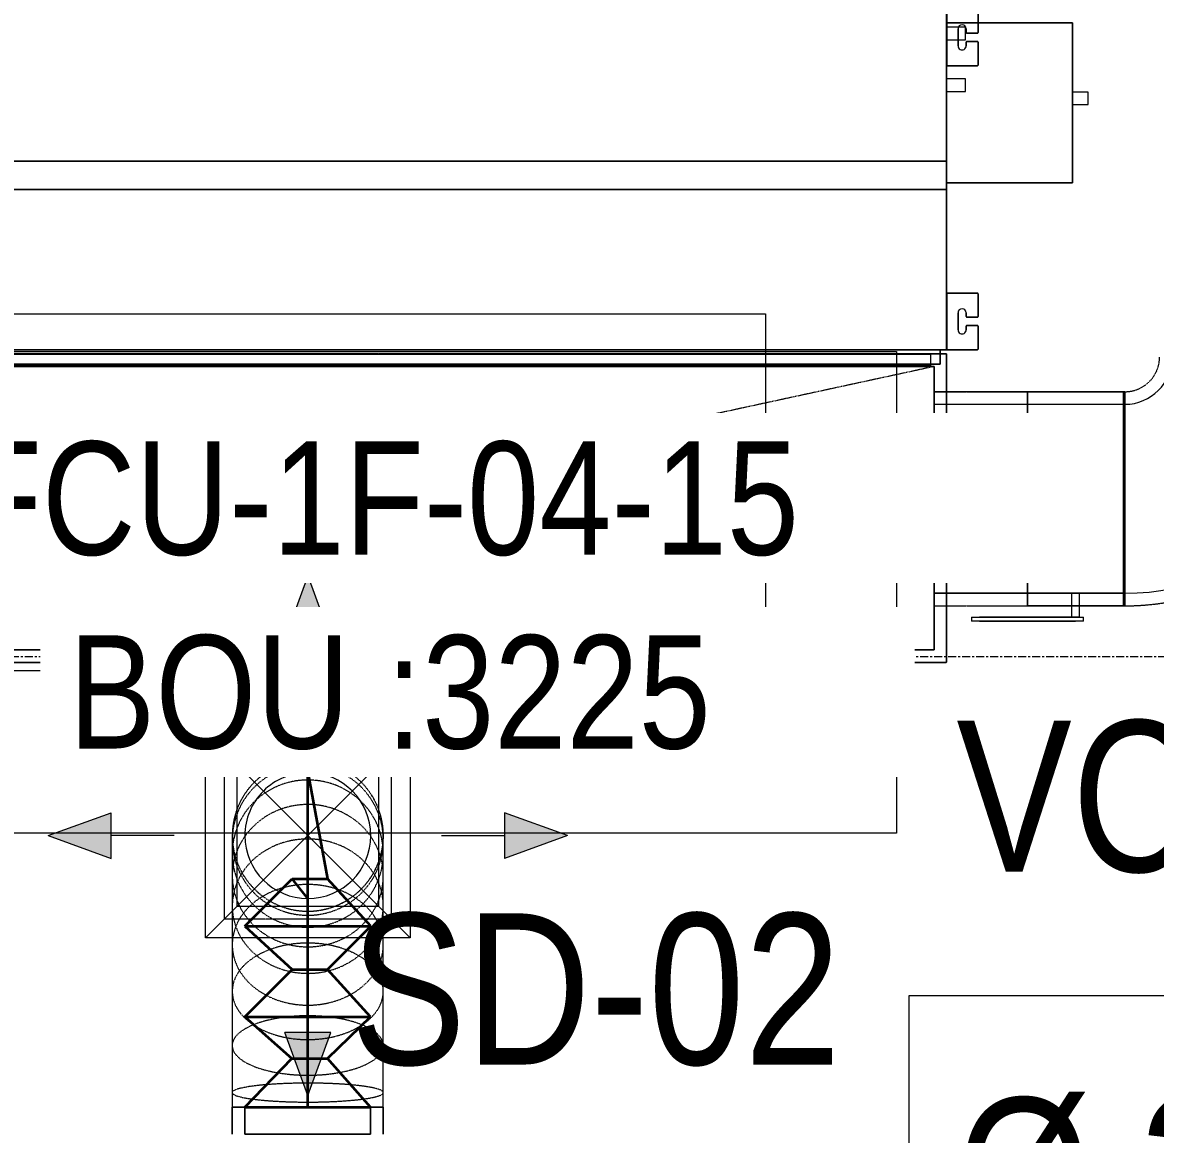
# Model space of a CAD drawing. Header units: inches. Extents: x -83664 to 20107, y -47222 to 19398.
# Drawn here: x 1844 to 3643, y -28523 to -26757 of the extents above; entities that cross this region are included whole.
import ezdxf

# ---------------------------------------------------------------- set-up
doc = ezdxf.new("R2010")
doc.units = ezdxf.units.IN
doc.header["$MEASUREMENT"] = 0
for name, pattern in [('Center', [29.999999, 12, -6, 6, -6]), ('Grid Line', [22.225, 12.7, -3.175, 3.175, -3.175]), ('Hidden 0_50', [1.0584, 0.5292, -0.5292]), ('Hidden 1_5', [2.2, 1.5, -0.7])]:
    doc.linetypes.add(name, pattern=pattern)
for name, color, linetype, lineweight in [('A-DETL-GENF', 7, 'Continuous', 9), ('G-ANNO-TEXT', 7, 'Continuous', 9), ('M-EQPM', 7, 'Continuous', 18), ('M-EQPM-IDEN', 7, 'Continuous', 9), ('M-HVAC-CDFF', 7, 'Continuous', 9), ('M-HVAC-DUCT-ANNO', 7, 'Continuous', 9), ('M-HVAC-DUCT-CNTR', 7, 'Center', 9), ('S-GRID', 7, 'Continuous', 9)]:
    doc.layers.add(name, color=color, linetype=linetype, lineweight=lineweight)
doc.layers.add('M-HVAC-DUCT', color=7, linetype='Continuous', lineweight=9, true_color=0xffe97f)
doc.layers.add('M-HVAC-DUCT-PATT', color=7, linetype='Continuous', lineweight=35, true_color=0x007f00)
doc.styles.add('Arial Narrow_1', font='ARIALN.TTF', dxfattribs={"height": 1.406642})
doc.styles.add('Arial Narrow_21', font='ARIALN.TTF', dxfattribs={"height": 240})
pattern_1 = [(225, (153718.2, 71365.9), (1060.66, -1060.66), []), (315, (153718.2, 71365.9), (1060.66, 1060.66), [])]
pattern_2 = [(135, (430.4, 293.5), (35.3553, 35.3553), []), (45, (430.4, 293.5), (35.3553, -35.3553), [])]

# ---------------------------------------------------------------- blocks, each defined once
blk = doc.blocks.new('GCE-AT-Supply Air Rectangular Diffuser - 225x225-V55-FIRST FLOOR AC CONDITIONING LAYOUT - PART A')
at = {"layer": 'A-DETL-GENF', "true_color": 0xff7f00}
for points in [[(36.4, 312.5), (0, 412.5), (-36.4, 312.5)], [(-312.5, 36.4), (-412.5, 0), (-312.5, -36.4)], [(412.5, 0), (312.5, 36.4), (312.5, -36.4), (338.5, -26.9)], [(36.4, -312.5), (-36.4, -312.5), (0, -412.5)]]:
    blk.add_hatch(color=30, dxfattribs=at).paths.add_polyline_path(points)
at = {"layer": 'A-DETL-GENF', "color": 30, "true_color": 0xff7f00}
for p, q in [((0, 412.5), (-36.4, 312.5)), ((0, 412.5), (36.4, 312.5)), ((-36.4, 312.5), (36.4, 312.5)), ((0, 212.5), (0, 312.5)), ((-162.5, -162.5), (162.5, 162.5)), ((-162.5, 162.5), (162.5, -162.5)), ((-162.5, -162.5), (-162.5, 162.5)), ((-162.5, 162.5), (162.5, 162.5)), ((162.5, 162.5), (162.5, -162.5)), ((-412.5, 0), (-312.5, 36.4)), ((-312.5, -36.4), (-312.5, 36.4)), ((312.5, 36.4), (312.5, -36.4)), ((412.5, 0), (312.5, 36.4)), ((212.5, 0), (312.5, 0)), ((-412.5, 0), (-312.5, -36.4)), ((-212.5, 0), (-312.5, 0)), ((412.5, 0), (312.5, -36.4)), ((162.5, -162.5), (-162.5, -162.5)), ((0, -212.5), (0, -312.5)), ((36.4, -312.5), (-36.4, -312.5)), ((0, -412.5), (-36.4, -312.5)), ((0, -412.5), (36.4, -312.5))]:
    blk.add_line(p, q, dxfattribs=at)
blk = doc.blocks.new('M_Rec to Rnd Transition - Angle - 60 Degree-7670840-FIRST FLOOR AC CONDITIONING LAYOUT - PART A')
at = {"layer": 'M-HVAC-DUCT', "color": 30, "true_color": 0xff7f00}
for p, q in [((0, 100), (43.3, 100)), ((43.3, 100), (0, 100)), ((0, 100), (0, -100)), ((0, -100), (0, 100)), ((43.3, 0), (43.3, 100)), ((43.3, 0), (43.3, 100)), ((43.3, -100), (43.3, 0)), ((43.3, -100), (43.3, 0)), ((0, -100), (43.3, -100)), ((43.3, -100), (0, -100))]:
    blk.add_line(p, q, dxfattribs=at)
blk = doc.blocks.new('M_Rectangular to Round Transition - Angle - 45 Degree-7598641-FIRST FLOOR AC CONDITIONING LAYOUT - PART A')
at = {"layer": 'M-HVAC-DUCT', "color": 30, "true_color": 0xff7f00}
for p, q in [((98623.4, 55249.6), (98623.4, 55474.6)), ((98623.4, 55474.6), (98848.4, 55474.6)), ((98848.4, 55474.6), (98848.4, 55249.6)), ((98848.4, 55249.6), (98623.4, 55249.6))]:
    blk.add_line(p, q, dxfattribs=at)
for start, end in [(90, 180), (0, 90), (180, 270), (270, 0)]:
    blk.add_arc((98735.9, 55362.1), 100, start, end, dxfattribs=at)
blk = doc.blocks.new('REMC_M_EQP_FCU_Type 2 - FCU-1F-10-8295822-FIRST FLOOR AC CONDITIONING LAYOUT - PART A')
at = {"layer": 'M-EQPM', "lineweight": 9, "true_color": 0x787878}
h = blk.add_hatch(dxfattribs=at)
h.set_pattern_fill('FP_46', color=8, style=0, pattern_type=2)
h.set_pattern_definition(pattern_1)
h.paths.add_polyline_path([(-1024.9, 295.7), (-1024.9, 293.5), (1025.1, 293.5), (1025.1, 295.7)])
at = {"layer": 'M-EQPM', "lineweight": 9, "true_color": 0xffffff}
h = blk.add_hatch(dxfattribs=at)
h.set_pattern_fill('FP_47', style=0, pattern_type=2)
h.set_pattern_definition(pattern_2)
h.paths.add_polyline_path([(-1024.9, 295.7), (-1024.9, 293.5), (1025.1, 293.5), (1025.1, 295.7)])
at = {"layer": 'M-EQPM'}
for p, q in [((1040, 293.5), (-1040, 293.5)), ((-1040, 293.5), (-1040, 270.5)), ((-1040, 270.5), (-1040, 293.5)), ((-1040, 293.5), (1040, 293.5)), ((1025.1, 295.7), (-1024.9, 295.7)), ((-1024.9, 295.7), (1025.1, 295.7)), ((-1024.9, 295.7), (-1024.9, 293.5)), ((-1024.9, 295.7), (-1024.9, 293.5)), ((1025.1, 293.5), (-1024.9, 293.5)), ((-1024.9, 293.5), (1025.1, 293.5)), ((1025.1, 293.5), (-1024.9, 293.5)), ((-1024.9, 293.5), (1025.1, 293.5)), ((-1024.9, 293.5), (-1024.9, 277.8)), ((-1024.9, 293.5), (-1024.9, 277.8)), ((-1099.1, 270.5), (-1050.1, 270.5)), ((-1050.1, 270.5), (-1099.1, 270.5)), ((-1050.1, 270.5), (-1050.1, 180.5)), ((-1050.1, 180.5), (-1050.1, 270.5)), ((1050, 270.5), (-1050, 270.5)), ((-1050, 270.5), (-1050, 16)), ((-1050, 16), (-1050, 270.5)), ((-1050, 270.5), (1050, 270.5)), ((-1040, 270.5), (1040, 270.5)), ((1040, 270.5), (-1040, 270.5)), ((1025.1, 277.8), (-1024.9, 277.8)), ((-1024.9, 277.8), (1025.1, 277.8)), ((-1100.1, 233), (-1100.1, 269.5)), ((-1100.1, 269.5), (-1100.1, 233)), ((-1081.1, 239), (-1081.1, 233)), ((-1081.1, 233), (-1081.1, 239)), ((-1068.1, 212), (-1068.1, 239)), ((-1068.1, 239), (-1068.1, 212)), ((-1100.1, 181.5), (-1100.1, 218)), ((-1100.1, 218), (-1100.1, 181.5)), ((-1082.1, 232), (-1099.1, 232)), ((-1099.1, 232), (-1082.1, 232)), ((-1099.1, 219), (-1082.1, 219)), ((-1082.1, 219), (-1099.1, 219)), ((-1081.1, 218), (-1081.1, 212)), ((-1081.1, 212), (-1081.1, 218)), ((-1050.1, 180.5), (-1099.1, 180.5)), ((-1099.1, 180.5), (-1050.1, 180.5)), ((-1050, 5.3), (-1250, 5.3)), ((-1250, 5.3), (-1250, -248.7)), ((-1250, -248.7), (-1250, 5.3)), ((-1250, 5.3), (-1050, 5.3)), ((-1050, 16), (1050, 16)), ((1050, 16), (-1050, 16)), ((-1050, 16), (-1050, -270.5)), ((1050, 16), (-1050, 16)), ((-1050, 16), (1050, 16)), ((-1050, -270.5), (-1050, 16)), ((-1050, -28.7), (-1050, 5.3)), ((-1050, 5.3), (-1050, -28.7)), ((1050, -28.7), (-1050, -28.7)), ((-1050, -28.7), (1050, -28.7)), ((-1250, -118.7), (-1275, -118.7)), ((-1275, -118.7), (-1275, -138.7)), ((-1275, -118.7), (-1275, -138.7)), ((-1250, -138.7), (-1250, -118.7)), ((-1250, -138.7), (-1250, -118.7)), ((-1275, -138.7), (-1250, -138.7)), ((-1050, -139.4), (-1080, -139.4)), ((-1080, -139.4), (-1080, -159.4)), ((-1080, -139.4), (-1080, -159.4)), ((-1050, -159.4), (-1050, -139.4)), ((-1050, -159.4), (-1050, -139.4)), ((-1080, -159.4), (-1050, -159.4)), ((-1100.1, -218), (-1100.1, -181.5)), ((-1100.1, -181.5), (-1100.1, -218)), ((-1099.1, -180.5), (-1050.1, -180.5)), ((-1050.1, -180.5), (-1099.1, -180.5)), ((-1050.1, -180.5), (-1050.1, -270.5)), ((-1050.1, -270.5), (-1050.1, -180.5)), ((-1081.1, -212), (-1081.1, -218)), ((-1081.1, -218), (-1081.1, -212)), ((-1068.1, -239), (-1068.1, -212)), ((-1068.1, -212), (-1068.1, -239)), ((-1100.1, -269.5), (-1100.1, -233)), ((-1100.1, -233), (-1100.1, -269.5)), ((-1082.1, -219), (-1099.1, -219)), ((-1099.1, -219), (-1082.1, -219)), ((-1099.1, -232), (-1082.1, -232)), ((-1082.1, -232), (-1099.1, -232)), ((-1081.1, -233), (-1081.1, -239)), ((-1081.1, -239), (-1081.1, -233)), ((-1050, -221.7), (-1080, -221.7)), ((-1080, -221.7), (-1080, -241.7)), ((-1080, -221.7), (-1080, -241.7)), ((-1050, -241.7), (-1050, -221.7)), ((-1050, -241.7), (-1050, -221.7)), ((-1250, -248.7), (-1050, -248.7)), ((-1050, -248.7), (-1250, -248.7)), ((-1080, -241.7), (-1050, -241.7)), ((-1050, -248.7), (-1050, -270.5)), ((-1050, -270.5), (-1050, -248.7))]:
    blk.add_line(p, q, dxfattribs=at)
for centre, radius, start, end in [((-1099.1, 269.5), 1, 90, 180), ((-1099.1, 269.5), 1, 90, 180), ((-1074.6, 239), 6.5, 360, 180), ((-1074.6, 239), 6.5, 360, 180), ((-1099.1, 233), 1, 180, 270), ((-1099.1, 233), 1, 180, 270), ((-1099.1, 218), 1, 90, 180), ((-1099.1, 218), 1, 90, 180), ((-1082.1, 233), 1, 270, 0), ((-1082.1, 233), 1, 270, 0), ((-1082.1, 218), 1, 0, 90), ((-1082.1, 218), 1, 0, 90), ((-1074.6, 212), 6.5, 180, 360), ((-1074.6, 212), 6.5, 180, 360), ((-1099.1, 181.5), 1, 180, 270), ((-1099.1, 181.5), 1, 180, 270), ((-1099.1, -181.5), 1, 90, 180), ((-1099.1, -181.5), 1, 90, 180), ((-1074.6, -212), 6.5, 360, 180), ((-1074.6, -212), 6.5, 360, 180), ((-1099.1, -218), 1, 180, 270), ((-1099.1, -218), 1, 180, 270), ((-1099.1, -233), 1, 90, 180), ((-1099.1, -233), 1, 90, 180), ((-1082.1, -218), 1, 270, 0), ((-1082.1, -218), 1, 270, 0), ((-1082.1, -233), 1, 0, 90), ((-1082.1, -233), 1, 0, 90), ((-1074.6, -239), 6.5, 180, 360), ((-1074.6, -239), 6.5, 180, 360)]:
    blk.add_arc(centre, radius, start, end, dxfattribs=at)
blk = doc.blocks.new('M_Rectangular Elbow - Radius - 0_75 W-7399431-FIRST FLOOR AC CONDITIONING LAYOUT - PART A')
at = {"layer": 'M-HVAC-DUCT', "color": 6, "true_color": 0xff00ff}
for p, q in [((-150, 225), (150, 225)), ((150, 225), (-150, 225)), ((-225, 150), (-225, -150)), ((-225, -150), (-225, 150))]:
    blk.add_line(p, q, dxfattribs=at)
for radius in [75, 75, 375, 375]:
    blk.add_arc((-225, 225), radius, 270, 0, dxfattribs=at)
blk = doc.blocks.new('M_Rectangular Endcap - Standard-8296031-FIRST FLOOR AC CONDITIONING LAYOUT - PART A')
at = {"layer": 'M-HVAC-DUCT', "color": 6, "true_color": 0xff00ff}
for p, q in [((154748.2, 71068.7), (152668.2, 71068.7)), ((152668.2, 71068.7), (154748.2, 71068.7)), ((154748.2, 70618.7), (154748.2, 71068.7)), ((154748.2, 71068.7), (154748.2, 70618.7)), ((152668.2, 70618.7), (154748.2, 70618.7)), ((154748.2, 70618.7), (152668.2, 70618.7))]:
    blk.add_line(p, q, dxfattribs=at)
blk = doc.blocks.new('TEMW-ME-DMP-Volume Control Damper - Standard-7399616-FIRST FLOOR AC CONDITIONING LAYOUT - PART A')
at = {"layer": 'M-HVAC-DUCT', "color": 6, "true_color": 0xff00ff}
for p, q in [((-165.1, 188.1), (-165.1, 194.4)), ((-152.4, 194.4), (-165.1, 194.4)), ((-165.1, 188.1), (-152.4, 188.1)), ((0, 194.4), (-152.4, 194.4)), ((-152.4, 194.4), (0, 194.4)), ((0, 188.1), (-152.4, 188.1)), ((-152.4, 188.1), (0, 188.1)), ((-6.4, 150), (-6.4, 188.1)), ((6.3, 188.1), (-6.4, 188.1)), ((6.3, 188.1), (-6.4, 188.1)), ((12.7, 194.4), (0, 194.4)), ((0, 188.1), (12.7, 188.1)), ((6.3, 188.1), (6.3, 150)), ((12.7, 194.4), (12.7, 188.1)), ((-76.2, 150), (-76.2, -150)), ((-76.2, -150), (-76.2, 150)), ((76.2, 150), (-76.2, 150)), ((-76.2, 150), (76.2, 150)), ((-76.2, 150), (76.2, 150)), ((-6.4, 150), (6.3, 150)), ((-6.4, 150), (6.3, 150)), ((76.2, 150), (76.2, -150)), ((76.2, -150), (76.2, 150)), ((-76.2, -150), (76.2, -150)), ((-76.2, -150), (76.2, -150)), ((-76.2, -150), (76.2, -150))]:
    blk.add_line(p, q, dxfattribs=at)
blk = doc.blocks.new('TEMW-SMBZ-HO-BM-HVAC-00002_rvt-1-FIRST FLOOR AC CONDITIONING LAYOUT - PART A')
at = {"layer": 'M-HVAC-DUCT', "color": 6, "linetype": 'Hidden 0_50', "true_color": 0xff00ff}
for p, q in [((152648.2, 71088.7), (154768.2, 71088.7)), ((154768.2, 71088.7), (152648.2, 71088.7)), ((152648.2, 71088.7), (154768.2, 71088.7)), ((154768.2, 71088.7), (152648.2, 71088.7)), ((154768.2, 71088.7), (152648.2, 71088.7)), ((152648.2, 71088.7), (154768.2, 71088.7)), ((154768.2, 71088.7), (154768.2, 70598.7)), ((154768.2, 70598.7), (154768.2, 71088.7)), ((154768.2, 71088.7), (154768.2, 70598.7)), ((154768.2, 70598.7), (154768.2, 71088.7)), ((154768.2, 70598.7), (154768.2, 71088.7)), ((154768.2, 71088.7), (154768.2, 70598.7)), ((154748.2, 71028.7), (154748.2, 70688.7)), ((154748.2, 70688.7), (154748.2, 71028.7)), ((154896.6, 71028.7), (154748.2, 71028.7)), ((154748.2, 71028.7), (154896.6, 71028.7)), ((154896.6, 71028.7), (154896.6, 70688.7)), ((154896.6, 70688.7), (154896.6, 71028.7)), ((155049, 71028.7), (154896.6, 71028.7)), ((154896.6, 71028.7), (154896.6, 70688.7)), ((154896.6, 70688.7), (154896.6, 71028.7)), ((154896.6, 71028.7), (155049, 71028.7)), ((155049, 71028.7), (155049, 70688.7)), ((155049, 70688.7), (155049, 71028.7)), ((155051.5, 71028.7), (155049, 71028.7)), ((155049, 71028.7), (155051.5, 71028.7)), ((155049, 70688.7), (155049, 71028.7)), ((155049, 71028.7), (155049, 70688.7)), ((155051.5, 71028.7), (155051.5, 70688.7)), ((155051.5, 70688.7), (155051.5, 71028.7)), ((155051.5, 71028.7), (155051.5, 70688.7)), ((155051.5, 70688.7), (155051.5, 71028.7)), ((154748.2, 70688.7), (154896.6, 70688.7)), ((154748.2, 70688.7), (154896.6, 70688.7)), ((154896.6, 70688.7), (155049, 70688.7)), ((155049, 70688.7), (154896.6, 70688.7)), ((155049, 70688.7), (155051.5, 70688.7)), ((155049, 70688.7), (155051.5, 70688.7)), ((154768.2, 70598.7), (152648.2, 70598.7)), ((152648.2, 70598.7), (154768.2, 70598.7)), ((154768.2, 70598.7), (152648.2, 70598.7)), ((152648.2, 70598.7), (154768.2, 70598.7)), ((152648.2, 70598.7), (154768.2, 70598.7)), ((154768.2, 70598.7), (152648.2, 70598.7))]:
    blk.add_line(p, q, dxfattribs=at)
at = {"layer": 'M-HVAC-DUCT', "color": 6, "true_color": 0xff00ff}
for p, q in [((154748.2, 70708.7), (154748.2, 71008.7)), ((154748.2, 71008.7), (154748.2, 70708.7)), ((154748.2, 71008.7), (154896.6, 71008.7)), ((154748.2, 71008.7), (154896.6, 71008.7)), ((154896.6, 70708.7), (154896.6, 71008.7)), ((154896.6, 71008.7), (154896.6, 70708.7)), ((155049, 70708.7), (155049, 71008.7)), ((155049, 71008.7), (155049, 70708.7)), ((155049, 71008.7), (155051.5, 71008.7)), ((155049, 71008.7), (155051.5, 71008.7)), ((155051.5, 70708.7), (155051.5, 71008.7)), ((155051.5, 71008.7), (155051.5, 70708.7)), ((154896.6, 70708.7), (154748.2, 70708.7)), ((154748.2, 70708.7), (154896.6, 70708.7)), ((155051.5, 70708.7), (155049, 70708.7)), ((155049, 70708.7), (155051.5, 70708.7))]:
    blk.add_line(p, q, dxfattribs=at)
at = {"layer": 'M-HVAC-DUCT', "color": 30, "linetype": 'Hidden 0_50', "true_color": 0xff7f00}
for p, q in [((153620.9, 70191.3), (153620.9, 70456.3)), ((153620.9, 70456.3), (153885.9, 70456.3)), ((153885.9, 70456.3), (153885.9, 70191.3)), ((153633.4, 70323.9), (153633.3, 70316.7)), ((153633.3, 70316.6), (153633.3, 70295.3)), ((153873.3, 70316.5), (153873.4, 70323.7)), ((153873.3, 70295.2), (153873.3, 70316.5)), ((153633.3, 70295.3), (153633.3, 70260.2)), ((153873.3, 70260.1), (153873.3, 70295.2)), ((153633.3, 70260.2), (153633.3, 70211.8)), ((153873.3, 70211.7), (153873.3, 70260.1)), ((153633.3, 70211.8), (153633.3, 70150.5)), ((153873.3, 70150.4), (153873.3, 70211.7)), ((153885.9, 70191.3), (153620.9, 70191.3)), ((153633.3, 70150.4), (153633.3, 70076.6)), ((153873.3, 70076.5), (153873.3, 70150.4)), ((153633.3, 70076.6), (153633.2, 69990.5)), ((153873.2, 69990.5), (153873.3, 70076.5)), ((153633.2, 69990.5), (153633.2, 69915.7)), ((153873.2, 69915.7), (153873.2, 69990.5)), ((153633.2, 69915.7), (153633.2, 69892.8)), ((153873.2, 69892.8), (153873.2, 69915.7)), ((153633.2, 69892.8), (153873.2, 69892.8)), ((153633.2, 69892.8), (153873.2, 69892.8)), ((153633.2, 69849.5), (153633.2, 69892.8)), ((153633.2, 69892.8), (153633.2, 69849.5)), ((153753.2, 69892.8), (153633.2, 69892.8)), ((153753.2, 69892.8), (153633.2, 69892.8)), ((153873.2, 69892.8), (153753.2, 69892.8)), ((153873.2, 69892.8), (153753.2, 69892.8)), ((153873.2, 69849.5), (153873.2, 69892.8)), ((153873.2, 69892.8), (153873.2, 69849.5))]:
    blk.add_line(p, q, dxfattribs=at)
at = {"layer": 'M-HVAC-DUCT', "color": 6, "linetype": 'Hidden 0_50', "true_color": 0xff00ff}
for radius in [55, 395, 395, 55]:
    blk.add_arc((155051.5, 71083.7), radius, 270, 0, dxfattribs=at)
at = {"layer": 'M-HVAC-DUCT', "color": 30, "linetype": 'Hidden 0_50', "true_color": 0xff7f00}
for start, end in [(359.9896, 179.9896), (90, 180), (0, 90), (179.9896, 359.9896), (180, 270), (270, 0)]:
    blk.add_arc((153753.4, 70323.8), 120, start, end, dxfattribs=at)
for points in [[(153873.3, 70316.6), (153873.3, 70327), (153870.6, 70347.8), (153858.5, 70376.9), (153839.2, 70401.8), (153814.1, 70421), (153784.8, 70433.1), (153753.4, 70437.2), (153722, 70433.1), (153692.7, 70421), (153667.5, 70401.9), (153648.2, 70376.9), (153636.1, 70347.8), (153633.3, 70327), (153633.3, 70316.6)], [(153873.4, 70323.8), (153873.4, 70334.2), (153870.6, 70355.2), (153858.5, 70384.4), (153839.2, 70409.6), (153814.1, 70428.9), (153784.8, 70441), (153753.4, 70445.2), (153722, 70441), (153692.7, 70428.9), (153667.5, 70409.6), (153648.2, 70384.5), (153636.1, 70355.2), (153633.4, 70334.3), (153633.4, 70323.8)], [(153873.3, 70295.2), (153873.3, 70305.4), (153870.6, 70325.8), (153858.5, 70354.3), (153839.2, 70378.8), (153814, 70397.6), (153784.8, 70409.4), (153753.4, 70413.5), (153721.9, 70409.4), (153692.7, 70397.6), (153667.5, 70378.9), (153648.2, 70354.4), (153636.1, 70325.9), (153633.3, 70305.5), (153633.3, 70295.3)], [(153873.3, 70260.1), (153873.3, 70270), (153870.6, 70289.7), (153858.4, 70317.3), (153839.2, 70341), (153814, 70359.1), (153784.7, 70370.6), (153753.3, 70374.5), (153721.9, 70370.6), (153692.6, 70359.2), (153667.5, 70341), (153648.2, 70317.3), (153636.1, 70289.8), (153633.3, 70270.1), (153633.3, 70260.2)], [(153633.4, 70323.8), (153633.3, 70313.3), (153636.1, 70292.4), (153648.2, 70263.1), (153667.5, 70238), (153692.6, 70218.7), (153721.9, 70206.5), (153753.3, 70202.4), (153784.7, 70206.5), (153814, 70218.6), (153839.2, 70237.9), (153858.5, 70263.1), (153870.6, 70292.3), (153873.3, 70313.3), (153873.4, 70323.8)], [(153873.3, 70211.7), (153873.3, 70221.1), (153870.5, 70239.7), (153858.4, 70265.7), (153839.1, 70288), (153814, 70305.2), (153784.7, 70316), (153753.3, 70319.6), (153721.9, 70316), (153692.6, 70305.2), (153667.5, 70288.1), (153648.2, 70265.7), (153636.1, 70239.7), (153633.3, 70221.1), (153633.3, 70211.8)], [(153633.3, 70316.6), (153633.3, 70306.2), (153636.1, 70285.4), (153648.2, 70256.3), (153667.5, 70231.3), (153692.6, 70212.1), (153721.9, 70200.1), (153753.3, 70196), (153784.7, 70200.1), (153814, 70212.1), (153839.2, 70231.3), (153858.5, 70256.2), (153870.6, 70285.3), (153873.3, 70306.1), (153873.3, 70316.6)], [(153633.3, 70295.3), (153633.3, 70285.1), (153636.1, 70264.7), (153648.2, 70236.1), (153667.5, 70211.6), (153692.6, 70192.9), (153721.9, 70181), (153753.3, 70177), (153784.7, 70181), (153814, 70192.8), (153839.1, 70211.6), (153858.4, 70236.1), (153870.6, 70264.6), (153873.3, 70285), (153873.3, 70295.2)], [(153633.3, 70260.2), (153633.3, 70250.3), (153636.1, 70230.6), (153648.2, 70203), (153667.5, 70179.4), (153692.6, 70161.2), (153721.9, 70149.8), (153753.3, 70145.9), (153784.7, 70149.8), (153814, 70161.2), (153839.1, 70179.3), (153858.4, 70203), (153870.6, 70230.6), (153873.3, 70250.3), (153873.3, 70260.1)], [(153873.3, 70150.4), (153873.3, 70158.8), (153870.5, 70175.5), (153858.4, 70198.9), (153839.1, 70218.9), (153814, 70234.3), (153784.7, 70244), (153753.3, 70247.3), (153721.9, 70244), (153692.6, 70234.4), (153667.5, 70219), (153648.2, 70198.9), (153636, 70175.5), (153633.3, 70158.8), (153633.3, 70150.4)], [(153633.3, 70211.8), (153633.3, 70202.5), (153636, 70183.9), (153648.2, 70157.8), (153667.5, 70135.5), (153692.6, 70118.3), (153721.9, 70107.6), (153753.3, 70103.9), (153784.7, 70107.5), (153814, 70118.3), (153839.1, 70135.5), (153858.4, 70157.8), (153870.5, 70183.8), (153873.3, 70202.4), (153873.3, 70211.7)], [(153873.3, 70076.5), (153873.3, 70083.2), (153870.5, 70096.6), (153858.4, 70115.3), (153839.1, 70131.3), (153813.9, 70143.6), (153784.7, 70151.4), (153753.3, 70154), (153721.8, 70151.4), (153692.6, 70143.6), (153667.4, 70131.3), (153648.1, 70115.3), (153636, 70096.6), (153633.3, 70083.3), (153633.3, 70076.6)], [(153633.3, 70150.4), (153633.3, 70142.1), (153636, 70125.4), (153648.1, 70102), (153667.4, 70081.9), (153692.6, 70066.5), (153721.8, 70056.8), (153753.3, 70053.5), (153784.7, 70056.8), (153814, 70066.5), (153839.1, 70081.9), (153858.4, 70101.9), (153870.5, 70125.3), (153873.3, 70142), (153873.3, 70150.4)], [(153633.3, 70076.6), (153633.3, 70069.8), (153636, 70056.5), (153648.1, 70037.8), (153667.4, 70021.8), (153692.6, 70009.5), (153721.8, 70001.7), (153753.2, 69999.1), (153784.7, 70001.7), (153813.9, 70009.4), (153839.1, 70021.7), (153858.4, 70037.8), (153870.5, 70056.5), (153873.3, 70069.8), (153873.3, 70076.5)], [(153873.2, 69990.5), (153873.2, 69994.7), (153870.5, 70002.8), (153858.4, 70014.4), (153839.1, 70024.2), (153813.9, 70031.8), (153784.7, 70036.6), (153753.2, 70038.2), (153721.8, 70036.6), (153692.6, 70031.8), (153667.4, 70024.3), (153648.1, 70014.4), (153636, 70002.9), (153633.2, 69994.7), (153633.2, 69990.5)], [(153633.2, 69990.5), (153633.2, 69986.4), (153636, 69978.2), (153648.1, 69966.7), (153667.4, 69956.8), (153692.5, 69949.2), (153721.8, 69944.5), (153753.2, 69942.8), (153784.7, 69944.4), (153813.9, 69949.2), (153839.1, 69956.8), (153858.4, 69966.7), (153870.5, 69978.2), (153873.2, 69986.4), (153873.2, 69990.5)], [(153873.2, 69915.7), (153873.2, 69917.1), (153870.5, 69919.7), (153858.4, 69923.3), (153839.1, 69926.5), (153813.9, 69928.9), (153784.7, 69930.4), (153753.2, 69931), (153721.8, 69930.4), (153692.5, 69928.9), (153667.4, 69926.5), (153648.1, 69923.3), (153636, 69919.7), (153633.2, 69917.1), (153633.2, 69915.7)], [(153633.2, 69915.7), (153633.2, 69914.4), (153636, 69911.8), (153648.1, 69908.1), (153667.4, 69905), (153692.5, 69902.6), (153721.8, 69901), (153753.2, 69900.5), (153784.7, 69901), (153813.9, 69902.6), (153839.1, 69905), (153858.4, 69908.1), (153870.5, 69911.8), (153873.2, 69914.4), (153873.2, 69915.7)]]:
    blk.add_open_spline(points, degree=3, dxfattribs=at)
at = {"layer": 'M-HVAC-DUCT-ANNO', "color": 6, "linetype": 'Hidden 1_5', "true_color": 0xff00ff}
for p, q in [((152668.2, 71068.7), (154748.2, 71068.7)), ((154748.2, 71068.7), (152668.2, 70618.7)), ((154748.2, 71068.7), (154748.2, 70618.7)), ((154748.2, 70618.7), (152668.2, 70618.7))]:
    blk.add_line(p, q, dxfattribs=at)
at = {"layer": 'M-HVAC-DUCT-CNTR', "color": 6, "true_color": 0xff00ff}
for p, q in [((154896.6, 70858.7), (154748.2, 70858.7)), ((155051.5, 70858.7), (155049, 70858.7))]:
    blk.add_line(p, q, dxfattribs=at)
at = {"layer": 'M-HVAC-DUCT-CNTR', "color": 30, "linetype": 'Continuous', "lineweight": 35, "true_color": 0xff7f00}
blk.add_open_spline([(153753.2, 69892.8), (153753.2, 70168.7), (153753.4, 70323.8), (153753.4, 70323.8)], degree=3, dxfattribs=at)
at = {"layer": 'M-HVAC-DUCT-PATT', "color": 30, "true_color": 0xff7f00}
for p, q in [((153753.4, 70223.8), (153753.4, 70423.8)), ((153753.4, 70423.8), (153784.6, 70255.1)), ((153653.3, 70180.1), (153728.3, 70255.1)), ((153753.4, 70223.8), (153728.3, 70255.1)), ((153728.3, 70255.1), (153784.6, 70255.1)), ((153853.3, 70180.1), (153784.6, 70255.1)), ((153653.3, 70180.1), (153853.3, 70180.1)), ((153653.3, 70180.1), (153853.3, 70180.1)), ((153653.3, 70180.1), (153728.3, 70111.4)), ((153853.3, 70180.1), (153784.6, 70111.4)), ((153653.2, 70036.3), (153728.3, 70111.4)), ((153728.3, 70111.4), (153784.6, 70111.4)), ((153853.2, 70036.3), (153784.6, 70111.4)), ((153653.2, 70036.3), (153853.2, 70036.3)), ((153653.2, 70036.3), (153853.2, 70036.3)), ((153653.2, 70036.3), (153728.2, 69969.8)), ((153853.2, 70036.3), (153784.6, 69969.8)), ((153653.2, 69892.8), (153728.2, 69969.8)), ((153728.2, 69969.8), (153784.6, 69969.8)), ((153853.2, 69892.8), (153784.6, 69969.8)), ((153653.2, 69892.8), (153853.2, 69892.8)), ((153653.2, 69892.8), (153853.2, 69892.8))]:
    blk.add_line(p, q, dxfattribs=at)
at = {"layer": 'M-EQPM', "color": 6, "linetype": 'Hidden 0_50', "lineweight": 9, "true_color": 0xff00ff, "rotation": 180}
blk.add_blockref('REMC_M_EQP_FCU_Type 2 - FCU-1F-10-8295822-FIRST FLOOR AC CONDITIONING LAYOUT - PART A', (153718.2, 71365.9), dxfattribs=at)
at = {"layer": 'M-HVAC-CDFF', "color": 6, "linetype": 'Hidden 0_50', "lineweight": 9, "true_color": 0xff00ff}
blk.add_blockref('GCE-AT-Supply Air Rectangular Diffuser - 225x225-V55-FIRST FLOOR AC CONDITIONING LAYOUT - PART A', (153753.4, 70323.8), dxfattribs=at)
at = {"layer": 'M-HVAC-DUCT', "color": 6, "linetype": 'Hidden 0_50', "lineweight": 9, "true_color": 0xff00ff}
for name, p in [('M_Rectangular Elbow - Radius - 0_75 W-7399431-FIRST FLOOR AC CONDITIONING LAYOUT - PART A', (155276.5, 70858.7)), ('M_Rectangular Endcap - Standard-8296031-FIRST FLOOR AC CONDITIONING LAYOUT - PART A', (0, 0))]:
    blk.add_blockref(name, p, dxfattribs=at)
at = {"layer": 'M-HVAC-DUCT', "color": 6, "linetype": 'Hidden 0_50', "lineweight": 9, "true_color": 0xff00ff, "extrusion": (0, 0, -1), "rotation": 180}
for name, p in [('M_Rectangular Endcap - Standard-8296031-FIRST FLOOR AC CONDITIONING LAYOUT - PART A', (0, 141687.5)), ('TEMW-ME-DMP-Volume Control Damper - Standard-7399616-FIRST FLOOR AC CONDITIONING LAYOUT - PART A', (-154972.8, 70858.7))]:
    blk.add_blockref(name, p, dxfattribs=at)
at = {"layer": 'M-HVAC-DUCT', "color": 6, "linetype": 'Hidden 0_50', "lineweight": 9, "true_color": 0xff00ff}
for name, p, rotation in [('M_Rectangular to Round Transition - Angle - 45 Degree-7598641-FIRST FLOOR AC CONDITIONING LAYOUT - PART A', (252489.3, 125685.9), 180), ('M_Rec to Rnd Transition - Angle - 60 Degree-7670840-FIRST FLOOR AC CONDITIONING LAYOUT - PART A', (153753.2, 69849.5), 90)]:
    blk.add_blockref(name, p, dxfattribs=dict(at, rotation=rotation))
blk = doc.blocks.new('REMC_M_EQP_FCU_Type 2 - FCU-1F-10-V271-FIRST FLOOR AC CONDITIONING LAYOUT - PART A')
at = {"layer": 'M-EQPM', "lineweight": 9, "true_color": 0x787878}
h = blk.add_hatch(dxfattribs=at)
h.set_pattern_fill('FP_46', color=8, style=0, pattern_type=2)
h.set_pattern_definition(pattern_1)
h.paths.add_polyline_path([(-1024.9, 295.7), (-1024.9, 293.5), (1025.1, 293.5), (1025.1, 295.7)])
at = {"layer": 'M-EQPM', "lineweight": 9, "true_color": 0xffffff}
h = blk.add_hatch(dxfattribs=at)
h.set_pattern_fill('FP_47', style=0, pattern_type=2)
h.set_pattern_definition(pattern_2)
h.paths.add_polyline_path([(-1024.9, 295.7), (-1024.9, 293.5), (1025.1, 293.5), (1025.1, 295.7)])
at = {"layer": 'M-EQPM'}
for p, q in [((1040, 293.5), (-1040, 293.5)), ((-1040, 293.5), (-1040, 270.5)), ((-1040, 270.5), (-1040, 293.5)), ((-1040, 293.5), (1040, 293.5)), ((1025.1, 295.7), (-1024.9, 295.7)), ((-1024.9, 295.7), (1025.1, 295.7)), ((-1024.9, 295.7), (-1024.9, 293.5)), ((-1024.9, 295.7), (-1024.9, 293.5)), ((1025.1, 293.5), (-1024.9, 293.5)), ((-1024.9, 293.5), (1025.1, 293.5)), ((1025.1, 293.5), (-1024.9, 293.5)), ((-1024.9, 293.5), (1025.1, 293.5)), ((-1024.9, 293.5), (-1024.9, 277.8)), ((-1024.9, 293.5), (-1024.9, 277.8)), ((-1099.1, 270.5), (-1050.1, 270.5)), ((-1050.1, 270.5), (-1099.1, 270.5)), ((-1050.1, 270.5), (-1050.1, 180.5)), ((-1050.1, 180.5), (-1050.1, 270.5)), ((1050, 270.5), (-1050, 270.5)), ((-1050, 270.5), (-1050, 16)), ((-1050, 16), (-1050, 270.5)), ((-1050, 270.5), (1050, 270.5)), ((-1040, 270.5), (1040, 270.5)), ((1040, 270.5), (-1040, 270.5)), ((1025.1, 277.8), (-1024.9, 277.8)), ((-1024.9, 277.8), (1025.1, 277.8)), ((-1100.1, 233), (-1100.1, 269.5)), ((-1100.1, 269.5), (-1100.1, 233)), ((-1081.1, 239), (-1081.1, 233)), ((-1081.1, 233), (-1081.1, 239)), ((-1068.1, 212), (-1068.1, 239)), ((-1068.1, 239), (-1068.1, 212)), ((-1100.1, 181.5), (-1100.1, 218)), ((-1100.1, 218), (-1100.1, 181.5)), ((-1082.1, 232), (-1099.1, 232)), ((-1099.1, 232), (-1082.1, 232)), ((-1099.1, 219), (-1082.1, 219)), ((-1082.1, 219), (-1099.1, 219)), ((-1081.1, 218), (-1081.1, 212)), ((-1081.1, 212), (-1081.1, 218)), ((-1050.1, 180.5), (-1099.1, 180.5)), ((-1099.1, 180.5), (-1050.1, 180.5)), ((-1050, 5.3), (-1250, 5.3)), ((-1250, 5.3), (-1250, -248.7)), ((-1250, -248.7), (-1250, 5.3)), ((-1250, 5.3), (-1050, 5.3)), ((-1050, 16), (1050, 16)), ((1050, 16), (-1050, 16)), ((-1050, 16), (-1050, -270.5)), ((1050, 16), (-1050, 16)), ((-1050, 16), (1050, 16)), ((-1050, -270.5), (-1050, 16)), ((-1050, -28.7), (-1050, 5.3)), ((-1050, 5.3), (-1050, -28.7)), ((1050, -28.7), (-1050, -28.7)), ((-1050, -28.7), (1050, -28.7)), ((-1250, -118.7), (-1275, -118.7)), ((-1275, -118.7), (-1275, -138.7)), ((-1275, -118.7), (-1275, -138.7)), ((-1250, -138.7), (-1250, -118.7)), ((-1250, -138.7), (-1250, -118.7)), ((-1275, -138.7), (-1250, -138.7)), ((-1050, -139.4), (-1080, -139.4)), ((-1080, -139.4), (-1080, -159.4)), ((-1080, -139.4), (-1080, -159.4)), ((-1050, -159.4), (-1050, -139.4)), ((-1050, -159.4), (-1050, -139.4)), ((-1080, -159.4), (-1050, -159.4)), ((-1100.1, -218), (-1100.1, -181.5)), ((-1100.1, -181.5), (-1100.1, -218)), ((-1099.1, -180.5), (-1050.1, -180.5)), ((-1050.1, -180.5), (-1099.1, -180.5)), ((-1050.1, -180.5), (-1050.1, -270.5)), ((-1050.1, -270.5), (-1050.1, -180.5)), ((-1081.1, -212), (-1081.1, -218)), ((-1081.1, -218), (-1081.1, -212)), ((-1068.1, -239), (-1068.1, -212)), ((-1068.1, -212), (-1068.1, -239)), ((-1100.1, -269.5), (-1100.1, -233)), ((-1100.1, -233), (-1100.1, -269.5)), ((-1082.1, -219), (-1099.1, -219)), ((-1099.1, -219), (-1082.1, -219)), ((-1099.1, -232), (-1082.1, -232)), ((-1082.1, -232), (-1099.1, -232)), ((-1081.1, -233), (-1081.1, -239)), ((-1081.1, -239), (-1081.1, -233)), ((-1050, -221.7), (-1080, -221.7)), ((-1080, -221.7), (-1080, -241.7)), ((-1080, -221.7), (-1080, -241.7)), ((-1050, -241.7), (-1050, -221.7)), ((-1050, -241.7), (-1050, -221.7)), ((-1250, -248.7), (-1050, -248.7)), ((-1050, -248.7), (-1250, -248.7)), ((-1080, -241.7), (-1050, -241.7)), ((-1050, -248.7), (-1050, -270.5)), ((-1050, -270.5), (-1050, -248.7))]:
    blk.add_line(p, q, dxfattribs=at)
for centre, radius, start, end in [((-1099.1, 269.5), 1, 90, 180), ((-1099.1, 269.5), 1, 90, 180), ((-1074.6, 239), 6.5, 360, 180), ((-1074.6, 239), 6.5, 360, 180), ((-1099.1, 233), 1, 180, 270), ((-1099.1, 233), 1, 180, 270), ((-1099.1, 218), 1, 90, 180), ((-1099.1, 218), 1, 90, 180), ((-1082.1, 233), 1, 270, 0), ((-1082.1, 233), 1, 270, 0), ((-1082.1, 218), 1, 0, 90), ((-1082.1, 218), 1, 0, 90), ((-1074.6, 212), 6.5, 180, 360), ((-1074.6, 212), 6.5, 180, 360), ((-1099.1, 181.5), 1, 180, 270), ((-1099.1, 181.5), 1, 180, 270), ((-1099.1, -181.5), 1, 90, 180), ((-1099.1, -181.5), 1, 90, 180), ((-1074.6, -212), 6.5, 360, 180), ((-1074.6, -212), 6.5, 360, 180), ((-1099.1, -218), 1, 180, 270), ((-1099.1, -218), 1, 180, 270), ((-1099.1, -233), 1, 90, 180), ((-1099.1, -233), 1, 90, 180), ((-1082.1, -218), 1, 270, 0), ((-1082.1, -218), 1, 270, 0), ((-1082.1, -233), 1, 0, 90), ((-1082.1, -233), 1, 0, 90), ((-1074.6, -239), 6.5, 180, 360), ((-1074.6, -239), 6.5, 180, 360)]:
    blk.add_arc(centre, radius, start, end, dxfattribs=at)
blk = doc.blocks.new('TEMW-SMBZ-HO-BM-HVAC-00002_rvt-2-FIRST FLOOR AC CONDITIONING LAYOUT - PART A')
at = {"layer": 'M-HVAC-DUCT', "color": 6, "linetype": 'Hidden 0_50', "true_color": 0xff00ff}
for p, q in [((152648.2, 71088.7), (154768.2, 71088.7)), ((154768.2, 71088.7), (152648.2, 71088.7)), ((152648.2, 71088.7), (154768.2, 71088.7)), ((154768.2, 71088.7), (152648.2, 71088.7)), ((154768.2, 71088.7), (152648.2, 71088.7)), ((152648.2, 71088.7), (154768.2, 71088.7)), ((154768.2, 71088.7), (154768.2, 70598.7)), ((154768.2, 70598.7), (154768.2, 71088.7)), ((154768.2, 71088.7), (154768.2, 70598.7)), ((154768.2, 70598.7), (154768.2, 71088.7)), ((154768.2, 70598.7), (154768.2, 71088.7)), ((154768.2, 71088.7), (154768.2, 70598.7)), ((154748.2, 71028.7), (154748.2, 70688.7)), ((154748.2, 70688.7), (154748.2, 71028.7)), ((154896.6, 71028.7), (154748.2, 71028.7)), ((154748.2, 71028.7), (154896.6, 71028.7)), ((154896.6, 71028.7), (154896.6, 70688.7)), ((154896.6, 70688.7), (154896.6, 71028.7)), ((155049, 71028.7), (154896.6, 71028.7)), ((154896.6, 71028.7), (154896.6, 70688.7)), ((154896.6, 70688.7), (154896.6, 71028.7)), ((154896.6, 71028.7), (155049, 71028.7)), ((155049, 71028.7), (155049, 70688.7)), ((155049, 70688.7), (155049, 71028.7)), ((155051.5, 71028.7), (155049, 71028.7)), ((155049, 71028.7), (155051.5, 71028.7)), ((155049, 70688.7), (155049, 71028.7)), ((155049, 71028.7), (155049, 70688.7)), ((155051.5, 71028.7), (155051.5, 70688.7)), ((155051.5, 70688.7), (155051.5, 71028.7)), ((155051.5, 71028.7), (155051.5, 70688.7)), ((155051.5, 70688.7), (155051.5, 71028.7)), ((154748.2, 70688.7), (154896.6, 70688.7)), ((154748.2, 70688.7), (154896.6, 70688.7)), ((154896.6, 70688.7), (155049, 70688.7)), ((155049, 70688.7), (154896.6, 70688.7)), ((155049, 70688.7), (155051.5, 70688.7)), ((155049, 70688.7), (155051.5, 70688.7)), ((154768.2, 70598.7), (152648.2, 70598.7)), ((152648.2, 70598.7), (154768.2, 70598.7)), ((154768.2, 70598.7), (152648.2, 70598.7)), ((152648.2, 70598.7), (154768.2, 70598.7)), ((152648.2, 70598.7), (154768.2, 70598.7)), ((154768.2, 70598.7), (152648.2, 70598.7))]:
    blk.add_line(p, q, dxfattribs=at)
at = {"layer": 'M-HVAC-DUCT', "color": 6, "true_color": 0xff00ff}
for p, q in [((154748.2, 70708.7), (154748.2, 71008.7)), ((154748.2, 71008.7), (154748.2, 70708.7)), ((154748.2, 71008.7), (154896.6, 71008.7)), ((154748.2, 71008.7), (154896.6, 71008.7)), ((154896.6, 70708.7), (154896.6, 71008.7)), ((154896.6, 71008.7), (154896.6, 70708.7)), ((155049, 70708.7), (155049, 71008.7)), ((155049, 71008.7), (155049, 70708.7)), ((155049, 71008.7), (155051.5, 71008.7)), ((155049, 71008.7), (155051.5, 71008.7)), ((155051.5, 70708.7), (155051.5, 71008.7)), ((155051.5, 71008.7), (155051.5, 70708.7)), ((154896.6, 70708.7), (154748.2, 70708.7)), ((154748.2, 70708.7), (154896.6, 70708.7)), ((155051.5, 70708.7), (155049, 70708.7)), ((155049, 70708.7), (155051.5, 70708.7))]:
    blk.add_line(p, q, dxfattribs=at)
at = {"layer": 'M-HVAC-DUCT', "color": 30, "linetype": 'Hidden 0_50', "true_color": 0xff7f00}
for p, q in [((153620.9, 70191.3), (153620.9, 70456.3)), ((153620.9, 70456.3), (153885.9, 70456.3)), ((153885.9, 70456.3), (153885.9, 70191.3)), ((153633.4, 70323.9), (153633.3, 70316.7)), ((153633.3, 70316.6), (153633.3, 70295.3)), ((153873.3, 70316.5), (153873.4, 70323.7)), ((153873.3, 70295.2), (153873.3, 70316.5)), ((153633.3, 70295.3), (153633.3, 70260.2)), ((153873.3, 70260.1), (153873.3, 70295.2)), ((153633.3, 70260.2), (153633.3, 70211.8)), ((153873.3, 70211.7), (153873.3, 70260.1)), ((153633.3, 70211.8), (153633.3, 70150.5)), ((153873.3, 70150.4), (153873.3, 70211.7)), ((153885.9, 70191.3), (153620.9, 70191.3)), ((153633.3, 70150.4), (153633.3, 70076.6)), ((153873.3, 70076.5), (153873.3, 70150.4)), ((153633.3, 70076.6), (153633.2, 69990.5)), ((153873.2, 69990.5), (153873.3, 70076.5)), ((153633.2, 69990.5), (153633.2, 69915.7)), ((153873.2, 69915.7), (153873.2, 69990.5)), ((153633.2, 69915.7), (153633.2, 69892.8)), ((153873.2, 69892.8), (153873.2, 69915.7)), ((153633.2, 69892.8), (153873.2, 69892.8)), ((153633.2, 69892.8), (153873.2, 69892.8)), ((153633.2, 69849.5), (153633.2, 69892.8)), ((153633.2, 69892.8), (153633.2, 69849.5)), ((153753.2, 69892.8), (153633.2, 69892.8)), ((153753.2, 69892.8), (153633.2, 69892.8)), ((153873.2, 69892.8), (153753.2, 69892.8)), ((153873.2, 69892.8), (153753.2, 69892.8)), ((153873.2, 69849.5), (153873.2, 69892.8)), ((153873.2, 69892.8), (153873.2, 69849.5))]:
    blk.add_line(p, q, dxfattribs=at)
at = {"layer": 'M-HVAC-DUCT', "color": 6, "linetype": 'Hidden 0_50', "true_color": 0xff00ff}
for radius in [55, 395, 395, 55]:
    blk.add_arc((155051.5, 71083.7), radius, 270, 0, dxfattribs=at)
at = {"layer": 'M-HVAC-DUCT', "color": 30, "linetype": 'Hidden 0_50', "true_color": 0xff7f00}
for start, end in [(359.9896, 179.9896), (90, 180), (0, 90), (179.9896, 359.9896), (180, 270), (270, 0)]:
    blk.add_arc((153753.4, 70323.8), 120, start, end, dxfattribs=at)
for points in [[(153873.3, 70316.6), (153873.3, 70327), (153870.6, 70347.8), (153858.5, 70376.9), (153839.2, 70401.8), (153814.1, 70421), (153784.8, 70433.1), (153753.4, 70437.2), (153722, 70433.1), (153692.7, 70421), (153667.5, 70401.9), (153648.2, 70376.9), (153636.1, 70347.8), (153633.3, 70327), (153633.3, 70316.6)], [(153873.4, 70323.8), (153873.4, 70334.2), (153870.6, 70355.2), (153858.5, 70384.4), (153839.2, 70409.6), (153814.1, 70428.9), (153784.8, 70441), (153753.4, 70445.2), (153722, 70441), (153692.7, 70428.9), (153667.5, 70409.6), (153648.2, 70384.5), (153636.1, 70355.2), (153633.4, 70334.3), (153633.4, 70323.8)], [(153873.3, 70295.2), (153873.3, 70305.4), (153870.6, 70325.8), (153858.5, 70354.3), (153839.2, 70378.8), (153814, 70397.6), (153784.8, 70409.4), (153753.4, 70413.5), (153721.9, 70409.4), (153692.7, 70397.6), (153667.5, 70378.9), (153648.2, 70354.4), (153636.1, 70325.9), (153633.3, 70305.5), (153633.3, 70295.3)], [(153873.3, 70260.1), (153873.3, 70270), (153870.6, 70289.7), (153858.4, 70317.3), (153839.2, 70341), (153814, 70359.1), (153784.7, 70370.6), (153753.3, 70374.5), (153721.9, 70370.6), (153692.6, 70359.2), (153667.5, 70341), (153648.2, 70317.3), (153636.1, 70289.8), (153633.3, 70270.1), (153633.3, 70260.2)], [(153633.4, 70323.8), (153633.3, 70313.3), (153636.1, 70292.4), (153648.2, 70263.1), (153667.5, 70238), (153692.6, 70218.7), (153721.9, 70206.5), (153753.3, 70202.4), (153784.7, 70206.5), (153814, 70218.6), (153839.2, 70237.9), (153858.5, 70263.1), (153870.6, 70292.3), (153873.3, 70313.3), (153873.4, 70323.8)], [(153873.3, 70211.7), (153873.3, 70221.1), (153870.5, 70239.7), (153858.4, 70265.7), (153839.1, 70288), (153814, 70305.2), (153784.7, 70316), (153753.3, 70319.6), (153721.9, 70316), (153692.6, 70305.2), (153667.5, 70288.1), (153648.2, 70265.7), (153636.1, 70239.7), (153633.3, 70221.1), (153633.3, 70211.8)], [(153633.3, 70316.6), (153633.3, 70306.2), (153636.1, 70285.4), (153648.2, 70256.3), (153667.5, 70231.3), (153692.6, 70212.1), (153721.9, 70200.1), (153753.3, 70196), (153784.7, 70200.1), (153814, 70212.1), (153839.2, 70231.3), (153858.5, 70256.2), (153870.6, 70285.3), (153873.3, 70306.1), (153873.3, 70316.6)], [(153633.3, 70295.3), (153633.3, 70285.1), (153636.1, 70264.7), (153648.2, 70236.1), (153667.5, 70211.6), (153692.6, 70192.9), (153721.9, 70181), (153753.3, 70177), (153784.7, 70181), (153814, 70192.8), (153839.1, 70211.6), (153858.4, 70236.1), (153870.6, 70264.6), (153873.3, 70285), (153873.3, 70295.2)], [(153633.3, 70260.2), (153633.3, 70250.3), (153636.1, 70230.6), (153648.2, 70203), (153667.5, 70179.4), (153692.6, 70161.2), (153721.9, 70149.8), (153753.3, 70145.9), (153784.7, 70149.8), (153814, 70161.2), (153839.1, 70179.3), (153858.4, 70203), (153870.6, 70230.6), (153873.3, 70250.3), (153873.3, 70260.1)], [(153873.3, 70150.4), (153873.3, 70158.8), (153870.5, 70175.5), (153858.4, 70198.9), (153839.1, 70218.9), (153814, 70234.3), (153784.7, 70244), (153753.3, 70247.3), (153721.9, 70244), (153692.6, 70234.4), (153667.5, 70219), (153648.2, 70198.9), (153636, 70175.5), (153633.3, 70158.8), (153633.3, 70150.4)], [(153633.3, 70211.8), (153633.3, 70202.5), (153636, 70183.9), (153648.2, 70157.8), (153667.5, 70135.5), (153692.6, 70118.3), (153721.9, 70107.6), (153753.3, 70103.9), (153784.7, 70107.5), (153814, 70118.3), (153839.1, 70135.5), (153858.4, 70157.8), (153870.5, 70183.8), (153873.3, 70202.4), (153873.3, 70211.7)], [(153873.3, 70076.5), (153873.3, 70083.2), (153870.5, 70096.6), (153858.4, 70115.3), (153839.1, 70131.3), (153813.9, 70143.6), (153784.7, 70151.4), (153753.3, 70154), (153721.8, 70151.4), (153692.6, 70143.6), (153667.4, 70131.3), (153648.1, 70115.3), (153636, 70096.6), (153633.3, 70083.3), (153633.3, 70076.6)], [(153633.3, 70150.4), (153633.3, 70142.1), (153636, 70125.4), (153648.1, 70102), (153667.4, 70081.9), (153692.6, 70066.5), (153721.8, 70056.8), (153753.3, 70053.5), (153784.7, 70056.8), (153814, 70066.5), (153839.1, 70081.9), (153858.4, 70101.9), (153870.5, 70125.3), (153873.3, 70142), (153873.3, 70150.4)], [(153633.3, 70076.6), (153633.3, 70069.8), (153636, 70056.5), (153648.1, 70037.8), (153667.4, 70021.8), (153692.6, 70009.5), (153721.8, 70001.7), (153753.2, 69999.1), (153784.7, 70001.7), (153813.9, 70009.4), (153839.1, 70021.7), (153858.4, 70037.8), (153870.5, 70056.5), (153873.3, 70069.8), (153873.3, 70076.5)], [(153873.2, 69990.5), (153873.2, 69994.7), (153870.5, 70002.8), (153858.4, 70014.4), (153839.1, 70024.2), (153813.9, 70031.8), (153784.7, 70036.6), (153753.2, 70038.2), (153721.8, 70036.6), (153692.6, 70031.8), (153667.4, 70024.3), (153648.1, 70014.4), (153636, 70002.9), (153633.2, 69994.7), (153633.2, 69990.5)], [(153633.2, 69990.5), (153633.2, 69986.4), (153636, 69978.2), (153648.1, 69966.7), (153667.4, 69956.8), (153692.5, 69949.2), (153721.8, 69944.5), (153753.2, 69942.8), (153784.7, 69944.4), (153813.9, 69949.2), (153839.1, 69956.8), (153858.4, 69966.7), (153870.5, 69978.2), (153873.2, 69986.4), (153873.2, 69990.5)], [(153873.2, 69915.7), (153873.2, 69917.1), (153870.5, 69919.7), (153858.4, 69923.3), (153839.1, 69926.5), (153813.9, 69928.9), (153784.7, 69930.4), (153753.2, 69931), (153721.8, 69930.4), (153692.5, 69928.9), (153667.4, 69926.5), (153648.1, 69923.3), (153636, 69919.7), (153633.2, 69917.1), (153633.2, 69915.7)], [(153633.2, 69915.7), (153633.2, 69914.4), (153636, 69911.8), (153648.1, 69908.1), (153667.4, 69905), (153692.5, 69902.6), (153721.8, 69901), (153753.2, 69900.5), (153784.7, 69901), (153813.9, 69902.6), (153839.1, 69905), (153858.4, 69908.1), (153870.5, 69911.8), (153873.2, 69914.4), (153873.2, 69915.7)]]:
    blk.add_open_spline(points, degree=3, dxfattribs=at)
at = {"layer": 'M-HVAC-DUCT-ANNO', "color": 6, "linetype": 'Hidden 1_5', "true_color": 0xff00ff}
for p, q in [((152668.2, 71068.7), (154748.2, 71068.7)), ((154748.2, 71068.7), (152668.2, 70618.7)), ((154748.2, 71068.7), (154748.2, 70618.7)), ((154748.2, 70618.7), (152668.2, 70618.7))]:
    blk.add_line(p, q, dxfattribs=at)
at = {"layer": 'M-HVAC-DUCT-CNTR', "color": 6, "true_color": 0xff00ff}
for p, q in [((154896.6, 70858.7), (154748.2, 70858.7)), ((155051.5, 70858.7), (155049, 70858.7))]:
    blk.add_line(p, q, dxfattribs=at)
at = {"layer": 'M-HVAC-DUCT-CNTR', "color": 30, "linetype": 'Continuous', "lineweight": 35, "true_color": 0xff7f00}
blk.add_open_spline([(153753.2, 69892.8), (153753.2, 70168.7), (153753.4, 70323.8), (153753.4, 70323.8)], degree=3, dxfattribs=at)
at = {"layer": 'M-HVAC-DUCT-PATT', "color": 30, "true_color": 0xff7f00}
for p, q in [((153753.4, 70223.8), (153753.4, 70423.8)), ((153753.4, 70423.8), (153784.6, 70255.1)), ((153653.3, 70180.1), (153728.3, 70255.1)), ((153753.4, 70223.8), (153728.3, 70255.1)), ((153728.3, 70255.1), (153784.6, 70255.1)), ((153853.3, 70180.1), (153784.6, 70255.1)), ((153653.3, 70180.1), (153853.3, 70180.1)), ((153653.3, 70180.1), (153853.3, 70180.1)), ((153653.3, 70180.1), (153728.3, 70111.4)), ((153853.3, 70180.1), (153784.6, 70111.4)), ((153653.2, 70036.3), (153728.3, 70111.4)), ((153728.3, 70111.4), (153784.6, 70111.4)), ((153853.2, 70036.3), (153784.6, 70111.4)), ((153653.2, 70036.3), (153853.2, 70036.3)), ((153653.2, 70036.3), (153853.2, 70036.3)), ((153653.2, 70036.3), (153728.2, 69969.8)), ((153853.2, 70036.3), (153784.6, 69969.8)), ((153653.2, 69892.8), (153728.2, 69969.8)), ((153728.2, 69969.8), (153784.6, 69969.8)), ((153853.2, 69892.8), (153784.6, 69969.8)), ((153653.2, 69892.8), (153853.2, 69892.8)), ((153653.2, 69892.8), (153853.2, 69892.8))]:
    blk.add_line(p, q, dxfattribs=at)
at = {"layer": 'M-EQPM', "color": 6, "linetype": 'Hidden 0_50', "lineweight": 9, "true_color": 0xff00ff, "rotation": 180}
blk.add_blockref('REMC_M_EQP_FCU_Type 2 - FCU-1F-10-V271-FIRST FLOOR AC CONDITIONING LAYOUT - PART A', (153718.2, 71365.9), dxfattribs=at)
at = {"layer": 'M-HVAC-CDFF', "color": 6, "linetype": 'Hidden 0_50', "lineweight": 9, "true_color": 0xff00ff}
blk.add_blockref('GCE-AT-Supply Air Rectangular Diffuser - 225x225-V55-FIRST FLOOR AC CONDITIONING LAYOUT - PART A', (153753.4, 70323.8), dxfattribs=at)
at = {"layer": 'M-HVAC-DUCT', "color": 6, "linetype": 'Hidden 0_50', "lineweight": 9, "true_color": 0xff00ff}
for name, p in [('M_Rectangular Elbow - Radius - 0_75 W-7399431-FIRST FLOOR AC CONDITIONING LAYOUT - PART A', (155276.5, 70858.7)), ('M_Rectangular Endcap - Standard-8296031-FIRST FLOOR AC CONDITIONING LAYOUT - PART A', (0, 0))]:
    blk.add_blockref(name, p, dxfattribs=at)
at = {"layer": 'M-HVAC-DUCT', "color": 6, "linetype": 'Hidden 0_50', "lineweight": 9, "true_color": 0xff00ff, "extrusion": (0, 0, -1), "rotation": 180}
for name, p in [('M_Rectangular Endcap - Standard-8296031-FIRST FLOOR AC CONDITIONING LAYOUT - PART A', (0, 141687.5)), ('TEMW-ME-DMP-Volume Control Damper - Standard-7399616-FIRST FLOOR AC CONDITIONING LAYOUT - PART A', (-154972.8, 70858.7))]:
    blk.add_blockref(name, p, dxfattribs=at)
at = {"layer": 'M-HVAC-DUCT', "color": 6, "linetype": 'Hidden 0_50', "lineweight": 9, "true_color": 0xff00ff}
for name, p, rotation in [('M_Rectangular to Round Transition - Angle - 45 Degree-7598641-FIRST FLOOR AC CONDITIONING LAYOUT - PART A', (252489.3, 125685.9), 180), ('M_Rec to Rnd Transition - Angle - 60 Degree-7670840-FIRST FLOOR AC CONDITIONING LAYOUT - PART A', (153753.2, 69849.5), 90)]:
    blk.add_blockref(name, p, dxfattribs=dict(at, rotation=rotation))

msp = doc.modelspace()

# ---------------------------------------------------------------- linework, layer by layer
at = {"layer": 'G-ANNO-TEXT', "flags": 128}
for points in [[(1196.7, -27219.9), (3023.7, -27219.9), (3023.7, -27786.9), (1196.7, -27786.9)], [(3252.1, -28302.4), (5030.3, -28302.4), (5030.3, -29286.4), (3252.1, -29286.4)]]:
    msp.add_lwpolyline(points, close=True, dxfattribs=at)
at = {"layer": 'M-EQPM-IDEN', "flags": 128}
msp.add_lwpolyline([(1673.3, -27279.5), (3231.8, -27279.5), (3231.8, -28044.5), (1673.3, -28044.5)], close=True, dxfattribs=at)
at = {"layer": 'S-GRID', "color": 254, "linetype": 'Grid Line', "true_color": 0xdcdcdc}
msp.add_line((20106.7, -27764.5), (-81517, -27764.5), dxfattribs=at)

# ---------------------------------------------------------------- block references
at = {"lineweight": 5}
for name in ['TEMW-SMBZ-HO-BM-HVAC-00002_rvt-1-FIRST FLOOR AC CONDITIONING LAYOUT - PART A', 'TEMW-SMBZ-HO-BM-HVAC-00002_rvt-2-FIRST FLOOR AC CONDITIONING LAYOUT - PART A']:
    msp.add_blockref(name, (-151456.7, -98372.2), dxfattribs=at)

# ---------------------------------------------------------------- texts
at = {"layer": 'G-ANNO-TEXT', "char_height": 240, "attachment_point": 1, "style": 'Arial Narrow_21'}
for s, insert, width in [('RA PLENUM', (1271.7, -27382.4), 2020.253), ('VCD', (3327.1, -27865.7), 733.544), ('SD-02', (2364.4, -28171.9), 986.076), ('Ø 200', (3327.1, -28464.8), 937.974)]:
    msp.add_mtext(s, dxfattribs=dict(at, insert=insert, width=width))

# ---------------------------------------------------------------- next in the draw order: texts
at = {"layer": 'M-EQPM-IDEN', "char_height": 180, "attachment_point": 1, "style": 'Arial Narrow_1', "bg_fill": 3, "box_fill_scale": 1.25, "bg_fill_color": 256, "bg_fill_true_color": 13158600, "bg_fill_transparency": 0}
for s, insert, width in [('FCU-1F-04-15', (1748.3, -27422.5), 1695.569), ('BOU :3225', (1916.9, -27730.1), 1298.734)]:
    msp.add_mtext(s, dxfattribs=dict(at, insert=insert, width=width))

doc.saveas('drawing.dxf')
